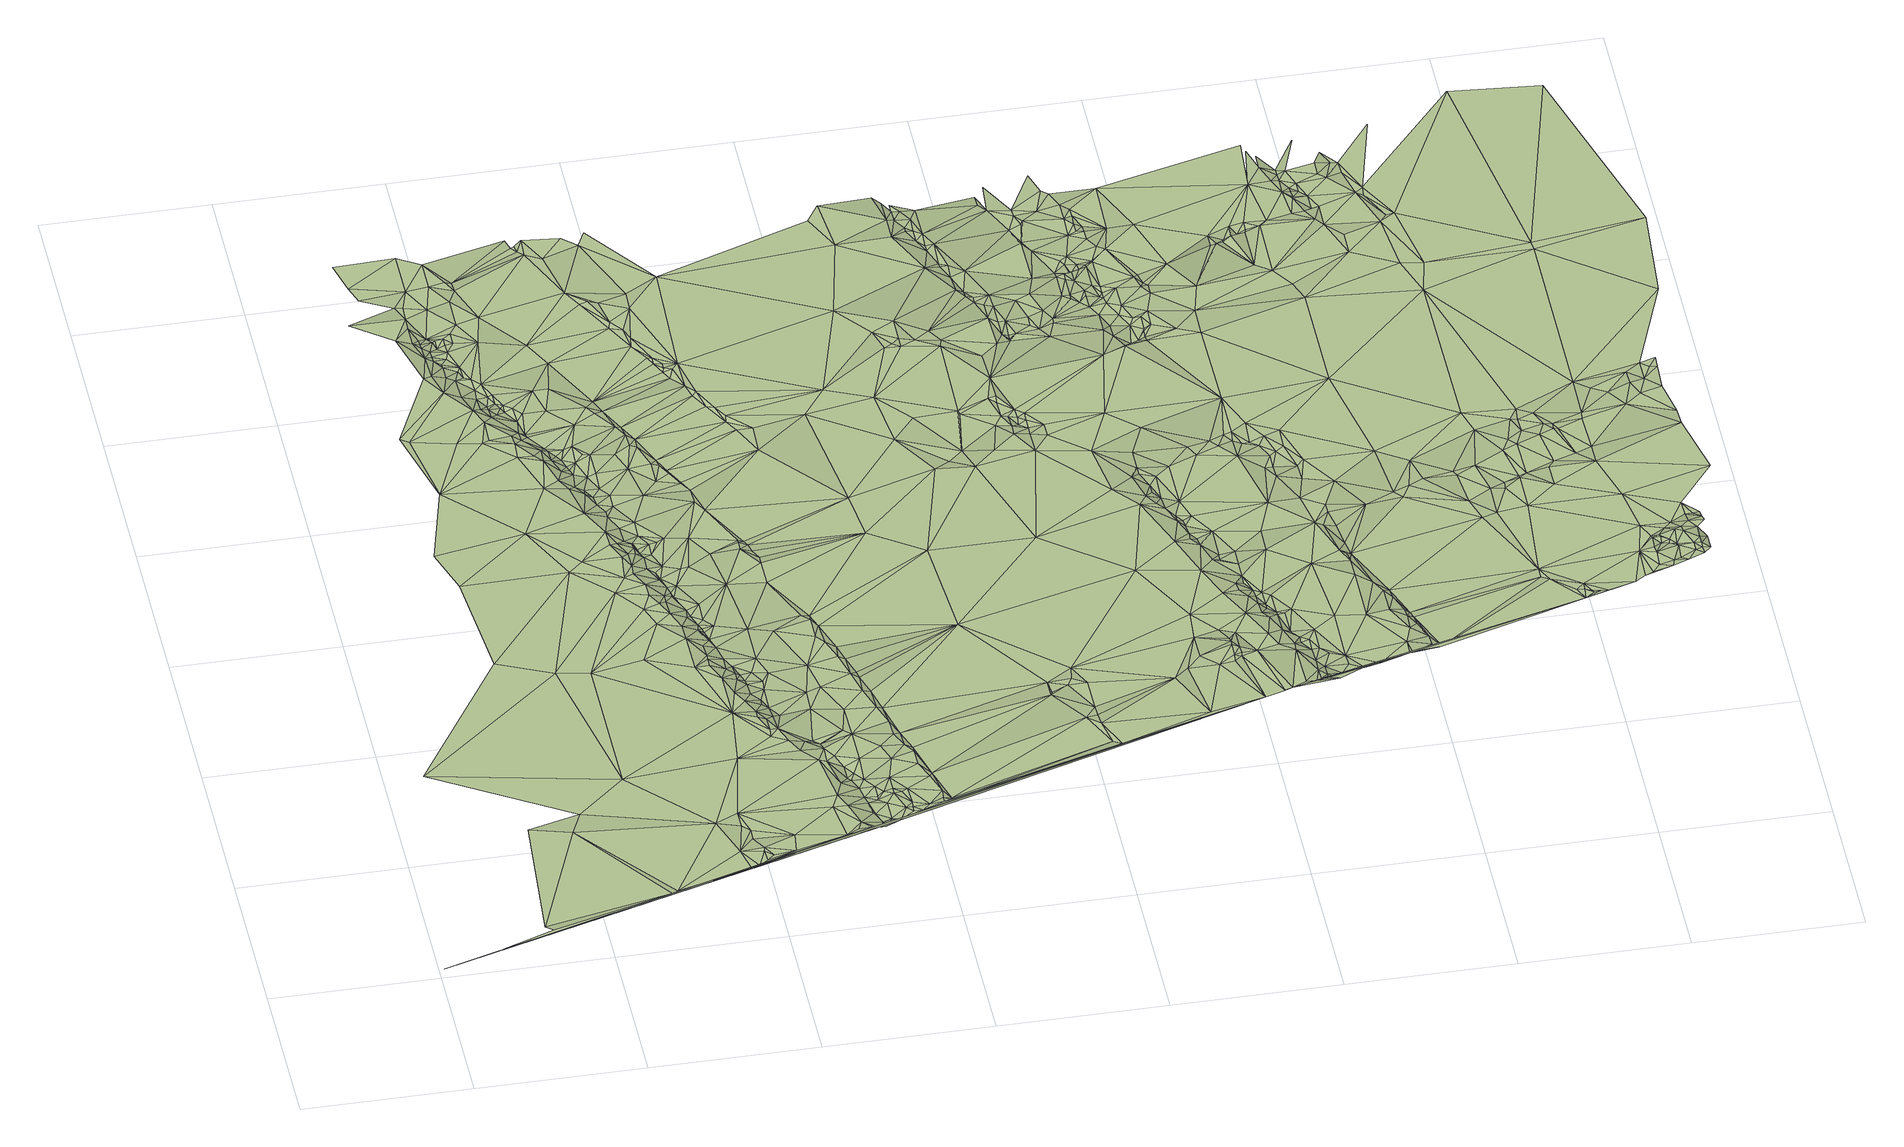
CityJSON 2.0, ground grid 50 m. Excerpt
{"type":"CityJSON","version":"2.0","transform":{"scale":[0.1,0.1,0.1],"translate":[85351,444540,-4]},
"CityObjects":{
"terrain1":{"type":"TINRelief","geometry":[{"type":"CompositeSurface","lod":"1","boundaries":[[[0,1,2]],[[0,2,3]],[[4,5,3]],[[4,3,2]],[[6,5,4]],[[7,6,8]],[[9,10,7]],[[9,7,8]],[[4,2,11]],[[12,13,2]],[[6,4,14]],[[4,11,14]],[[11,2,15]],[[6,14,8]],[[9,8,16]],[[17,10,18]],[[14,11,19]],[[11,15,19]],[[20,21,17]],[[9,18,10]],[[22,21,20]],[[23,24,22]],[[15,25,19]],[[8,14,26]],[[27,15,2]],[[14,19,28]],[[20,17,18]],[[19,25,29]],[[23,22,30]],[[16,8,31]],[[9,16,32]],[[14,28,33]],[[28,19,34]],[[35,19,36]],[[35,34,19]],[[19,29,36]],[[25,37,29]],[[15,38,25]],[[23,39,24]],[[33,28,34]],[[40,29,37]],[[40,36,29]],[[25,38,37]],[[14,33,26]],[[9,32,18]],[[38,40,37]],[[30,22,41]],[[38,36,40]],[[31,8,26]],[[35,36,42]],[[35,42,34]],[[33,34,42]],[[22,20,43]],[[39,44,24]],[[23,30,45]],[[42,36,38]],[[16,46,47]],[[16,31,46]],[[41,22,48]],[[23,45,39]],[[27,38,15]],[[20,18,49]],[[27,2,13]],[[16,50,32]],[[48,22,43]],[[16,47,50]],[[51,52,53]],[[30,41,54]],[[39,55,44]],[[33,42,56]],[[44,57,51]],[[58,53,52]],[[44,55,57]],[[30,54,45]],[[18,59,49]],[[57,60,51]],[[27,42,38]],[[20,49,61]],[[62,55,39]],[[18,32,59]],[[41,63,54]],[[51,60,64]],[[33,65,26]],[[66,67,68]],[[45,69,39]],[[70,57,55]],[[20,71,43]],[[51,64,52]],[[41,72,63]],[[57,73,60]],[[46,31,74]],[[69,75,39]],[[62,76,55]],[[62,39,75]],[[70,55,76]],[[67,77,78]],[[79,60,73]],[[80,64,60]],[[41,48,72]],[[80,60,79]],[[46,81,47]],[[82,57,70]],[[83,73,57]],[[46,74,81]],[[66,68,58]],[[83,57,82]],[[63,84,54]],[[20,61,71]],[[85,45,54]],[[86,69,45]],[[70,76,87]],[[80,88,64]],[[52,64,88]],[[79,73,89]],[[63,72,84]],[[33,56,90]],[[80,79,88]],[[58,52,91]],[[85,92,45]],[[31,26,93]],[[86,45,92]],[[32,50,94]],[[82,70,95]],[[83,89,73]],[[49,59,96]],[[62,97,76]],[[70,87,95]],[[62,75,97]],[[98,75,69]],[[79,89,88]],[[83,82,99]],[[32,100,59]],[[98,69,86]],[[101,49,96]],[[27,56,42]],[[48,43,102]],[[76,103,87]],[[104,92,85]],[[48,105,72]],[[85,54,106]],[[83,107,89]],[[101,61,49]],[[66,58,91]],[[33,90,65]],[[108,86,92]],[[82,95,99]],[[54,84,106]],[[66,77,67]],[[108,92,104]],[[32,94,100]],[[109,50,47]],[[83,99,107]],[[75,110,97]],[[76,97,103]],[[87,103,95]],[[111,91,52]],[[88,89,112]],[[74,31,113]],[[111,52,88]],[[72,114,84]],[[104,85,115]],[[116,110,75]],[[89,107,112]],[[98,116,75]],[[48,102,105]],[[93,26,117]],[[118,94,50]],[[102,43,119]],[[97,110,103]],[[43,71,120]],[[121,88,112]],[[108,122,86]],[[95,103,99]],[[43,120,119]],[[98,86,122]],[[107,99,123]],[[121,112,107]],[[118,50,109]],[[124,47,81]],[[108,104,125]],[[74,113,126]],[[116,103,110]],[[74,126,127]],[[84,114,106]],[[59,100,128]],[[74,129,81]],[[31,130,113]],[[59,128,131]],[[109,47,124]],[[72,105,132]],[[121,107,123]],[[104,115,133]],[[117,26,134]],[[72,132,114]],[[59,131,96]],[[66,91,111]],[[85,135,115]],[[74,127,129]],[[31,136,130]],[[137,116,98]],[[31,93,138]],[[108,125,122]],[[31,138,139]],[[85,106,135]],[[104,133,125]],[[137,98,122]],[[31,139,140]],[[121,141,88]],[[31,140,136]],[[142,123,99]],[[132,105,102]],[[143,106,114]],[[26,65,134]],[[115,144,133]],[[142,121,123]],[[122,125,145]],[[137,122,145]],[[146,101,96]],[[118,147,94]],[[148,61,101]],[[147,100,94]],[[102,119,149]],[[115,135,144]],[[118,109,150]],[[129,151,81]],[[146,96,131]],[[152,106,143]],[[153,125,133]],[[154,119,120]],[[153,145,125]],[[111,88,155]],[[146,148,101]],[[156,126,113]],[[156,127,126]],[[153,133,144]],[[157,132,102]],[[158,143,114]],[[152,135,106]],[[142,141,121]],[[159,120,71]],[[131,128,160]],[[158,114,132]],[[88,141,155]],[[161,99,103]],[[162,113,130]],[[124,81,163]],[[164,128,100]],[[116,161,103]],[[118,150,147]],[[157,102,149]],[[165,71,61]],[[138,166,139]],[[109,124,167]],[[153,144,168]],[[138,93,169]],[[166,140,139]],[[170,130,136]],[[171,61,148]],[[137,161,116]],[[144,135,168]],[[172,129,127]],[[81,151,173]],[[27,174,56]],[[66,111,175]],[[161,142,99]],[[146,131,176]],[[159,154,120]],[[177,119,154]],[[149,119,177]],[[157,178,132]],[[179,159,71]],[[93,117,169]],[[138,169,166]],[[109,180,150]],[[181,136,140]],[[152,182,135]],[[164,160,128]],[[183,156,113]],[[27,184,174]],[[178,158,132]],[[172,127,156]],[[147,185,100]],[[146,186,148]],[[81,173,163]],[[129,187,151]],[[183,113,162]],[[147,150,188]],[[189,179,71]],[[182,168,135]],[[189,71,165]],[[190,162,130]],[[157,149,191]],[[192,140,166]],[[171,193,61]],[[170,190,130]],[[109,167,180]],[[157,194,178]],[[27,195,184]],[[196,131,160]],[[197,171,148]],[[161,141,142]],[[196,176,131]],[[124,198,167]],[[164,100,185]],[[199,154,159]],[[124,163,198]],[[146,176,186]],[[193,165,61]],[[137,145,200]],[[172,187,129]],[[192,166,169]],[[186,197,148]],[[66,201,77]],[[202,170,136]],[[56,203,90]],[[157,204,194]],[[150,180,188]],[[174,203,56]],[[202,136,181]],[[157,191,204]],[[12,205,13]],[[153,200,145]],[[191,149,206]],[[149,177,206]],[[151,187,173]],[[147,188,207]],[[208,181,140]],[[208,140,192]],[[209,199,159]],[[147,207,185]],[[209,159,179]],[[210,172,156]],[[183,210,156]],[[66,175,201]],[[211,111,155]],[[161,155,141]],[[212,158,178]],[[213,160,164]],[[214,186,176]],[[215,183,162]],[[153,168,200]],[[216,154,199]],[[217,171,197]],[[211,175,111]],[[163,173,218]],[[117,219,169]],[[207,188,220]],[[167,198,221]],[[212,178,194]],[[167,221,180]],[[190,222,162]],[[214,176,196]],[[177,154,216]],[[188,180,220]],[[152,223,182]],[[163,218,224]],[[27,13,195]],[[222,215,162]],[[163,224,225]],[[163,225,198]],[[226,197,186]],[[184,195,174]],[[117,134,219]],[[164,185,227]],[[187,218,173]],[[213,164,227]],[[228,192,169]],[[152,143,229]],[[214,226,186]],[[215,210,183]],[[226,217,197]],[[212,194,204]],[[208,202,181]],[[200,168,182]],[[230,193,171]],[[231,191,206]],[[231,206,177]],[[213,232,160]],[[209,233,199]],[[231,204,191]],[[196,160,232]],[[230,171,217]],[[229,143,158]],[[207,220,234]],[[189,235,179]],[[236,190,170]],[[189,165,235]],[[185,207,234]],[[221,198,237]],[[236,170,202]],[[228,208,192]],[[227,185,234]],[[209,179,238]],[[214,196,239]],[[213,227,232]],[[224,218,240]],[[241,165,193]],[[242,65,90]],[[225,224,240]],[[198,225,240]],[[220,180,243]],[[233,216,199]],[[244,210,215]],[[214,245,226]],[[180,221,243]],[[231,177,216]],[[244,215,222]],[[245,217,226]],[[236,202,208]],[[246,222,190]],[[174,247,203]],[[169,219,248]],[[174,195,13]],[[90,203,249]],[[250,212,204]],[[134,65,251]],[[235,238,179]],[[198,240,237]],[[196,232,239]],[[231,250,204]],[[252,187,172]],[[234,220,243]],[[252,172,210]],[[241,235,165]],[[219,134,251]],[[221,237,243]],[[214,239,245]],[[209,238,233]],[[253,155,161]],[[230,217,245]],[[236,246,190]],[[241,193,230]],[[254,65,242]],[[200,182,223]],[[229,158,212]],[[253,211,155]],[[246,244,222]],[[175,255,201]],[[211,256,175]],[[137,257,161]],[[152,229,223]],[[227,234,258]],[[242,90,259]],[[174,13,260]],[[227,258,232]],[[261,216,233]],[[254,251,65]],[[228,169,262]],[[252,210,244]],[[187,263,218]],[[175,256,255]],[[174,260,247]],[[203,247,264]],[[265,231,216]],[[266,250,231]],[[254,242,267]],[[245,239,268]],[[203,264,249]],[[90,249,259]],[[169,248,262]],[[230,245,268]],[[248,219,269]],[[219,251,269]],[[265,216,261]],[[137,200,270]],[[239,232,271]],[[218,263,240]],[[265,266,231]],[[229,212,250]],[[253,256,211]],[[254,272,251]],[[236,273,246]],[[273,244,246]],[[274,201,255]],[[228,275,208]],[[276,260,13]],[[242,277,267]],[[241,230,271]],[[265,250,266]],[[236,208,275]],[[242,259,277]],[[254,267,278]],[[254,278,272]],[[248,269,279]],[[239,271,268]],[[260,280,247]],[[230,268,271]],[[234,281,258]],[[280,264,247]],[[252,244,273]],[[252,263,187]],[[274,255,256]],[[282,238,235]],[[283,200,223]],[[241,282,235]],[[284,233,238]],[[237,240,285]],[[284,261,233]],[[253,161,257]],[[243,237,285]],[[286,280,260]],[[234,243,285]],[[287,260,276]],[[267,277,288]],[[137,270,257]],[[289,249,264]],[[278,267,288]],[[290,264,280]],[[236,275,273]],[[277,259,291]],[[292,232,258]],[[286,260,287]],[[293,265,261]],[[294,259,249]],[[248,279,295]],[[228,262,275]],[[277,291,288]],[[286,290,280]],[[271,232,292]],[[289,296,249]],[[297,287,276]],[[234,285,281]],[[272,278,298]],[[295,279,269]],[[289,264,290]],[[269,251,299]],[[272,299,251]],[[296,294,249]],[[300,276,13]],[[294,291,259]],[[229,301,223]],[[278,288,298]],[[284,238,282]],[[286,287,297]],[[240,263,285]],[[301,283,223]],[[262,248,295]],[[283,270,200]],[[292,258,281]],[[302,250,265]],[[293,261,284]],[[288,291,298]],[[289,303,296]],[[229,250,302]],[[252,273,304]],[[303,294,296]],[[286,297,305]],[[286,305,290]],[[289,290,306]],[[272,298,299]],[[300,297,276]],[[252,307,263]],[[289,306,303]],[[295,269,299]],[[241,271,308]],[[309,291,294]],[[273,275,304]],[[305,306,290]],[[309,294,303]],[[274,310,201]],[[293,311,265]],[[241,308,282]],[[292,281,312]],[[313,305,297]],[[281,285,312]],[[229,314,301]],[[275,262,315]],[[316,303,306]],[[252,304,307]],[[317,298,291]],[[284,282,318]],[[316,309,303]],[[262,295,319]],[[320,270,283]],[[320,283,301]],[[229,302,314]],[[253,321,256]],[[300,313,297]],[[274,256,321]],[[293,284,322]],[[323,316,306]],[[324,306,305]],[[325,305,313]],[[302,265,311]],[[262,319,315]],[[317,291,309]],[[271,292,308]],[[324,305,325]],[[324,323,306]],[[295,299,319]],[[299,298,326]],[[275,315,304]],[[327,309,316]],[[327,316,323]],[[300,325,313]],[[328,301,314]],[[285,263,329]],[[284,318,330]],[[293,322,311]],[[327,323,324]],[[322,284,331]],[[320,301,328]],[[326,298,317]],[[282,332,318]],[[333,324,325]],[[331,284,330]],[[253,257,334]],[[328,314,302]],[[333,325,300]],[[263,307,335]],[[327,324,333]],[[312,285,336]],[[292,312,337]],[[328,302,338]],[[302,311,338]],[[311,322,339]],[[318,340,330]],[[339,322,331]],[[282,308,341]],[[282,341,332]],[[327,342,309]],[[319,299,343]],[[299,326,344]],[[304,345,307]],[[338,311,339]],[[308,292,346]],[[318,347,340]],[[317,309,348]],[[331,330,349]],[[315,319,350]],[[304,315,351]],[[263,335,329]],[[333,300,352]],[[339,331,349]],[[318,332,347]],[[340,349,330]],[[292,337,346]],[[327,333,353]],[[274,354,310]],[[270,355,257]],[[274,356,354]],[[326,317,357]],[[285,329,358]],[[285,358,336]],[[359,349,340]],[[347,359,340]],[[312,336,360]],[[348,309,342]],[[299,344,361]],[[274,321,356]],[[337,312,360]],[[299,361,343]],[[362,359,347]],[[362,347,332]],[[333,352,363]],[[327,353,342]],[[345,364,307]],[[253,334,321]],[[315,350,351]],[[304,365,345]],[[326,357,344]],[[307,364,335]],[[319,343,350]],[[308,346,341]],[[333,363,353]],[[362,332,341]],[[320,366,270]],[[304,351,367]],[[304,367,365]],[[317,348,368]],[[317,368,357]],[[363,352,369]],[[346,337,370]],[[360,336,371]],[[372,353,363]],[[373,344,357]],[[348,342,374]],[[337,360,370]],[[320,328,375]],[[353,374,342]],[[372,363,369]],[[361,344,373]],[[329,335,376]],[[336,358,377]],[[336,378,371]],[[348,374,368]],[[336,377,378]],[[372,374,353]],[[379,357,368]],[[370,360,371]],[[334,257,380]],[[379,373,357]],[[343,361,381]],[[345,365,382]],[[350,343,383]],[[351,350,384]],[[379,368,374]],[[381,361,373]],[[328,338,385]],[[345,382,364]],[[351,386,367]],[[335,364,376]],[[365,367,387]],[[383,343,381]],[[350,383,384]],[[351,384,388]],[[380,257,355]],[[351,388,386]],[[365,387,382]],[[338,339,389]],[[387,367,386]],[[376,364,382]],[[356,390,354]],[[339,349,391]],[[270,366,355]],[[392,390,356]],[[392,356,321]],[[393,349,359]],[[362,394,359]],[[392,321,395]],[[320,396,366]],[[346,394,341]],[[362,341,394]],[[334,395,321]],[[320,397,396]],[[320,398,397]],[[320,375,398]],[[334,380,399]],[[328,385,375]],[[338,389,385]],[[400,334,399]],[[399,380,401]],[[392,395,402]],[[380,355,401]],[[339,403,389]],[[358,329,404]],[[329,376,404]],[[334,405,395]],[[346,370,406]],[[339,391,403]],[[400,399,401]],[[358,404,377]],[[378,404,371]],[[378,377,404]],[[407,401,355]],[[366,407,355]],[[370,371,406]],[[393,391,349]],[[408,407,366]],[[400,409,334]],[[410,408,366]],[[393,359,394]],[[411,383,381]],[[410,366,396]],[[411,384,383]],[[411,388,384]],[[411,386,388]],[[411,387,386]],[[411,382,387]],[[412,352,300]],[[410,396,397]],[[395,405,402]],[[400,401,413]],[[413,401,407]],[[397,398,414]],[[410,397,415]],[[397,414,415]],[[413,407,408]],[[334,409,405]],[[416,379,374]],[[416,373,379]],[[398,375,417]],[[398,417,414]],[[418,408,410]],[[376,382,419]],[[420,381,373]],[[375,385,417]],[[418,410,415]],[[418,415,414]],[[421,374,372]],[[412,369,352]],[[418,413,408]],[[400,413,409]],[[418,414,417]],[[422,372,369]],[[385,389,423]],[[418,417,385]],[[389,403,423]],[[346,406,394]],[[418,385,423]],[[423,403,424]],[[391,424,403]],[[425,424,391]],[[205,300,13]],[[426,425,391]],[[426,391,393]],[[371,404,406]],[[426,393,394]],[[418,427,413]],[[427,409,413]],[[427,405,409]],[[427,428,405]],[[376,419,404]],[[411,419,382]],[[411,381,420]],[[426,429,425]],[[418,423,430]],[[426,394,429]],[[423,424,430]],[[425,430,424]],[[420,373,416]],[[416,374,421]],[[394,406,429]],[[422,421,372]],[[422,369,412]],[[425,429,430]],[[418,431,427]],[[432,406,404]],[[429,406,433]],[[432,404,419]],[[418,430,431]],[[420,416,434]],[[435,411,420]],[[412,300,205]],[[436,434,416]],[[436,420,434]],[[416,421,437]],[[436,416,437]],[[438,420,436]],[[439,430,429]],[[422,440,421]],[[441,419,411]],[[442,421,440]],[[433,406,432]],[[435,420,438]],[[422,412,440]],[[437,421,442]],[[439,429,433]],[[438,436,443]],[[436,437,443]],[[435,438,443]],[[432,419,444]],[[427,431,445]],[[435,446,411]],[[447,442,440]],[[439,448,430]],[[439,433,449]],[[412,450,440]],[[447,437,442]],[[433,432,451]],[[444,419,441]],[[443,437,447]],[[435,443,447]],[[452,431,430]],[[427,445,453]],[[449,433,454]],[[452,430,448]],[[433,451,454]],[[441,411,446]],[[432,444,451]],[[439,449,455]],[[447,440,450]],[[451,444,454]],[[439,456,448]],[[449,454,455]],[[452,448,457]],[[458,431,452]],[[454,444,459]],[[435,447,460]],[[439,461,456]],[[456,457,448]],[[452,457,462]],[[439,455,461]],[[455,454,463]],[[412,205,450]],[[462,457,456]],[[458,452,462]],[[464,444,441]],[[465,463,454]],[[465,454,459]],[[466,462,456]],[[435,467,446]],[[466,458,462]],[[435,460,467]],[[464,459,444]],[[447,450,468]],[[469,455,463]],[[445,470,453]],[[461,466,456]],[[458,471,431]],[[445,431,471]],[[472,458,466]],[[465,473,463]],[[465,459,474]],[[447,468,460]],[[469,463,473]],[[468,450,475]],[[464,474,459]],[[476,472,466]],[[476,466,461]],[[477,461,455]],[[477,455,469]],[[465,474,478]],[[465,478,473]],[[464,441,479]],[[468,480,460]],[[468,475,480]],[[445,481,470]],[[482,469,473]],[[473,478,483]],[[441,446,484]],[[485,469,482]],[[486,474,464]],[[474,487,478]],[[475,450,205]],[[472,488,458]],[[483,478,489]],[[482,473,490]],[[473,483,490]],[[491,476,461]],[[485,477,469]],[[486,487,474]],[[478,487,489]],[[485,482,490]],[[483,489,492]],[[483,492,490]],[[491,461,477]],[[485,490,477]],[[489,493,492]],[[486,464,494]],[[489,487,493]],[[479,441,484]],[[445,471,495]],[[445,495,481]],[[496,460,480]],[[497,480,475]],[[490,492,498]],[[492,493,498]],[[499,472,476]],[[486,500,487]],[[458,488,471]],[[493,487,500]],[[467,460,501]],[[486,494,500]],[[481,502,470]],[[493,500,498]],[[503,475,205]],[[504,475,503]],[[496,480,497]],[[491,505,476]],[[504,497,475]],[[464,506,494]],[[507,501,460]],[[507,460,496]],[[491,477,505]],[[467,508,446]],[[509,503,205]],[[509,504,503]],[[472,510,488]],[[464,479,506]],[[511,497,504]],[[505,499,476]],[[512,504,509]],[[472,513,510]],[[512,511,504]],[[511,496,497]],[[499,513,472]],[[495,514,481]],[[509,205,515]],[[446,516,484]],[[471,517,495]],[[518,501,507]],[[518,507,496]],[[505,477,519]],[[518,496,511]],[[495,520,514]],[[481,521,502]],[[467,501,522]],[[446,508,516]],[[495,523,520]],[[495,524,523]],[[525,512,509]],[[525,511,512]],[[514,526,481]],[[495,517,524]],[[481,526,521]],[[515,205,527]],[[498,500,528]],[[525,509,515]],[[525,518,511]],[[488,529,471]],[[500,494,528]],[[471,530,531]],[[529,530,471]],[[471,531,517]],[[467,532,508]],[[514,533,526]],[[534,520,523]],[[534,523,524]],[[522,501,518]],[[520,535,514]],[[467,522,532]],[[536,488,510]],[[526,533,537]],[[477,490,538]],[[539,524,517]],[[536,529,488]],[[505,540,499]],[[514,535,533]],[[506,479,541]],[[525,515,527]],[[534,535,520]],[[479,484,542]],[[538,490,498]],[[494,506,528]],[[505,519,540]],[[543,534,524]],[[543,524,539]],[[544,531,530]],[[544,530,529]],[[545,536,510]],[[545,510,513]],[[546,517,531]],[[546,539,517]],[[543,535,534]],[[547,519,477]],[[548,499,540]],[[549,518,525]],[[479,542,541]],[[544,546,531]],[[546,543,539]],[[499,550,513]],[[551,537,533]],[[536,552,529]],[[553,540,519]],[[554,540,553]],[[552,544,529]],[[551,533,535]],[[548,555,499]],[[556,548,540]],[[499,555,550]],[[545,557,536]],[[543,551,535]],[[556,540,554]],[[484,516,558]],[[545,513,557]],[[549,522,518]],[[542,484,559]],[[552,546,544]],[[560,553,519]],[[550,557,513]],[[554,553,560]],[[506,541,561]],[[562,525,527]],[[516,508,563]],[[556,555,548]],[[557,552,536]],[[484,564,559]],[[556,554,560]],[[549,525,565]],[[555,557,550]],[[484,558,564]],[[532,566,508]],[[516,567,568]],[[516,563,567]],[[516,568,558]],[[541,542,569]],[[570,527,571]],[[506,561,572]],[[573,542,559]],[[562,565,525]],[[532,522,574]],[[562,527,570]],[[575,563,508]],[[542,576,569]],[[573,576,542]],[[541,577,561]],[[541,569,577]],[[573,559,564]],[[532,578,566]],[[579,556,560]],[[532,574,578]],[[547,560,519]],[[556,580,555]],[[564,558,581]],[[549,582,522]],[[575,508,583]],[[580,557,555]],[[567,584,568]],[[573,569,576]],[[558,568,585]],[[538,498,528]],[[567,563,584]],[[508,566,583]],[[581,558,586]],[[547,477,538]],[[549,565,587]],[[558,585,586]],[[588,522,582]],[[589,522,588]],[[589,574,522]],[[506,572,590]],[[591,561,577]],[[591,577,569]],[[564,581,592]],[[593,556,579]],[[506,590,528]],[[573,564,592]],[[575,594,563]],[[595,570,571]],[[596,571,527]],[[591,569,573]],[[593,580,556]],[[579,560,597]],[[549,587,582]],[[562,570,595]],[[598,543,546]],[[562,599,565]],[[581,586,600]],[[575,601,594]],[[602,566,578]],[[603,551,543]],[[586,585,600]],[[599,587,565]],[[585,568,604]],[[602,578,574]],[[584,604,568]],[[584,563,604]],[[547,597,560]],[[591,573,592]],[[595,571,605]],[[581,600,592]],[[589,606,574]],[[575,607,601]],[[589,588,608]],[[609,552,557]],[[566,610,583]],[[594,604,563]],[[602,610,566]],[[588,582,611]],[[612,546,552]],[[602,574,606]],[[572,561,613]],[[575,583,607]],[[593,579,597]],[[585,604,600]],[[580,614,557]],[[591,613,561]],[[588,615,608]],[[589,616,606]],[[582,587,611]],[[562,595,617]],[[589,608,616]],[[595,605,618]],[[605,571,596]],[[602,583,610]],[[588,611,615]],[[594,601,619]],[[562,620,599]],[[605,621,618]],[[622,587,599]],[[623,611,587]],[[602,606,624]],[[616,608,615]],[[606,616,624]],[[602,624,583]],[[562,617,620]],[[622,623,587]],[[601,607,619]],[[591,592,613]],[[625,580,593]],[[625,593,597]],[[622,599,626]],[[595,618,627]],[[595,627,617]],[[605,596,621]],[[594,619,604]],[[620,626,599]],[[616,615,628]],[[596,527,629]],[[630,597,547]],[[624,616,628]],[[623,631,611]],[[621,596,618]],[[631,615,611]],[[609,557,614]],[[625,614,580]],[[622,626,632]],[[632,626,620]],[[620,617,633]],[[627,618,634]],[[635,625,597]],[[627,636,617]],[[635,597,630]],[[637,631,623]],[[637,628,615]],[[637,615,631]],[[622,638,623]],[[618,596,634]],[[603,543,598]],[[632,620,633]],[[617,636,633]],[[639,607,583]],[[639,583,624]],[[622,632,638]],[[640,551,603]],[[572,613,641]],[[637,623,638]],[[572,641,590]],[[609,642,552]],[[612,598,546]],[[639,619,607]],[[632,633,638]],[[627,634,643]],[[613,592,644]],[[627,645,636]],[[646,604,619]],[[642,612,552]],[[625,647,614]],[[648,592,600]],[[645,633,636]],[[630,547,649]],[[627,643,645]],[[596,629,634]],[[635,647,625]],[[638,633,645]],[[648,600,604]],[[650,624,628]],[[538,528,651]],[[634,629,643]],[[547,538,649]],[[652,609,614]],[[653,629,527]],[[637,638,654]],[[635,630,655]],[[646,619,639]],[[637,650,628]],[[613,644,641]],[[645,643,656]],[[652,614,647]],[[635,657,647]],[[638,645,654]],[[640,603,598]],[[643,629,656]],[[639,624,650]],[[658,528,590]],[[635,659,657]],[[609,660,642]],[[590,641,661]],[[662,644,592]],[[646,648,604]],[[630,649,655]],[[635,663,659]],[[609,664,660]],[[652,664,609]],[[645,656,665]],[[666,612,642]],[[647,657,667]],[[637,654,650]],[[635,655,663]],[[660,666,642]],[[629,665,656]],[[668,598,612]],[[538,669,649]],[[647,667,670]],[[652,647,670]],[[659,667,657]],[[671,612,666]],[[598,672,673]],[[538,674,669]],[[662,592,648]],[[538,651,674]],[[641,644,661]],[[668,672,598]],[[658,651,528]],[[671,668,612]],[[652,675,664]],[[652,670,675]],[[654,645,676]],[[659,677,667]],[[678,671,666]],[[679,670,667]],[[664,680,660]],[[649,669,681]],[[663,682,659]],[[679,667,677]],[[679,675,670]],[[664,675,683]],[[678,668,671]],[[649,681,655]],[[682,677,659]],[[644,684,661]],[[660,685,666]],[[646,639,686]],[[687,675,679]],[[688,645,665]],[[664,683,689]],[[669,674,690]],[[664,689,680]],[[658,590,661]],[[653,665,629]],[[651,690,674]],[[687,683,675]],[[660,680,691]],[[692,672,668]],[[663,693,682]],[[694,663,655]],[[678,666,685]],[[678,692,668]],[[695,683,687]],[[662,684,644]],[[679,677,696]],[[695,689,683]],[[682,693,677]],[[669,697,681]],[[687,679,698]],[[699,655,681]],[[639,650,686]],[[688,676,645]],[[669,690,697]],[[695,687,698]],[[691,680,689]],[[651,700,690]],[[663,701,693]],[[695,702,689]],[[694,701,663]],[[677,693,696]],[[660,691,685]],[[654,703,650]],[[699,694,655]],[[679,696,704]],[[679,704,698]],[[695,698,702]],[[691,689,702]],[[661,684,705]],[[646,686,648]],[[697,699,681]],[[690,706,697]],[[696,693,707]],[[654,676,703]],[[690,700,706]],[[701,707,693]],[[696,707,708]],[[692,709,672]],[[696,708,704]],[[698,710,702]],[[678,711,692]],[[698,704,710]],[[712,694,699]],[[662,713,684]],[[713,705,684]],[[691,702,714]],[[688,665,653]],[[706,700,715]],[[697,716,699]],[[694,717,701]],[[672,709,718]],[[678,685,711]],[[658,700,651]],[[706,719,697]],[[701,717,707]],[[712,699,716]],[[706,715,720]],[[707,717,708]],[[704,708,721]],[[702,710,714]],[[662,648,722]],[[658,661,705]],[[706,720,719]],[[704,721,710]],[[712,717,694]],[[723,705,713]],[[724,716,697]],[[662,725,713]],[[719,724,697]],[[691,726,685]],[[710,721,714]],[[650,703,727]],[[691,714,728]],[[686,650,729]],[[715,730,720]],[[731,722,648]],[[692,732,709]],[[650,727,729]],[[725,723,713]],[[720,730,719]],[[692,711,733]],[[712,716,734]],[[648,686,735]],[[731,648,735]],[[691,728,726]],[[688,653,736]],[[658,705,723]],[[692,733,732]],[[719,730,724]],[[688,737,676]],[[662,738,725]],[[700,739,715]],[[676,740,703]],[[724,734,716]],[[685,741,711]],[[708,742,721]],[[685,743,741]],[[708,717,742]],[[744,723,725]],[[662,722,745]],[[737,746,676]],[[685,747,743]],[[721,748,714]],[[712,749,717]],[[685,726,747]],[[676,746,750]],[[730,734,724]],[[676,750,740]],[[662,745,738]],[[715,739,730]],[[711,741,751]],[[743,752,741]],[[753,722,731]],[[754,723,744]],[[688,736,755]],[[711,756,733]],[[736,653,757]],[[744,725,738]],[[714,748,728]],[[743,747,752]],[[658,723,754]],[[758,712,734]],[[711,751,756]],[[686,729,759]],[[740,727,703]],[[741,752,751]],[[729,727,760]],[[753,745,722]],[[721,742,748]],[[758,749,712]],[[730,739,734]],[[729,760,761]],[[759,729,762]],[[717,749,742]],[[688,763,737]],[[760,727,761]],[[731,735,764]],[[765,700,658]],[[740,761,727]],[[686,766,735]],[[686,759,767]],[[768,746,737]],[[729,761,762]],[[744,738,769]],[[754,744,769]],[[688,755,763]],[[770,750,746]],[[771,747,726]],[[771,726,728]],[[736,757,755]],[[753,731,772]],[[753,773,745]],[[765,739,700]],[[653,527,774]],[[768,775,746]],[[775,770,746]],[[771,752,747]],[[738,745,773]],[[771,751,752]],[[771,756,751]],[[740,776,761]],[[759,762,777]],[[740,750,776]],[[686,767,766]],[[778,768,737]],[[771,728,748]],[[738,773,769]],[[759,777,767]],[[763,778,737]],[[731,764,772]],[[748,742,779]],[[770,776,750]],[[733,780,732]],[[742,749,781]],[[753,772,773]],[[782,775,768]],[[782,770,775]],[[758,783,749]],[[733,756,780]],[[778,784,768]],[[749,783,781]],[[742,781,779]],[[782,776,770]],[[782,768,784]],[[763,784,778]],[[785,763,755]],[[754,769,786]],[[773,787,769]],[[785,755,757]],[[788,734,739]],[[788,758,734]],[[785,784,763]],[[764,735,789]],[[773,772,787]],[[735,766,789]],[[786,769,787]],[[771,780,756]],[[764,790,772]],[[791,762,761]],[[792,748,779]],[[790,787,772]],[[771,748,793]],[[791,777,762]],[[792,779,781]],[[792,781,783]],[[786,787,790]],[[791,767,777]],[[765,788,739]],[[791,766,767]],[[764,789,790]],[[794,783,758]],[[792,793,748]],[[771,793,780]],[[791,789,766]],[[788,794,758]],[[795,658,754]],[[794,792,783]],[[765,658,795]],[[795,754,786]],[[791,761,796]],[[797,786,790]],[[776,798,761]],[[797,790,789]],[[791,799,789]],[[757,653,774]],[[782,784,800]],[[782,801,776]],[[785,800,784]],[[802,793,792]],[[794,803,792]],[[804,788,765]],[[785,757,774]],[[797,789,799]],[[791,796,799]],[[788,805,794]],[[795,786,797]],[[796,761,798]],[[803,802,792]],[[806,780,793]],[[794,807,803]],[[796,808,799]],[[804,765,795]],[[794,809,807]],[[797,799,810]],[[810,799,808]],[[807,802,803]],[[794,805,809]],[[776,801,798]],[[788,811,805]],[[806,793,802]],[[804,811,788]],[[782,800,801]],[[812,802,807]],[[785,813,800]],[[796,814,808]],[[812,807,815]],[[810,808,816]],[[807,809,815]],[[817,802,812]],[[818,812,815]],[[785,774,813]],[[818,815,809]],[[817,812,818]],[[814,816,808]],[[819,817,818]],[[796,798,814]],[[820,818,809]],[[810,816,821]],[[820,819,818]],[[795,797,822]],[[823,817,819]],[[806,802,817]],[[806,824,780]],[[825,819,820]],[[826,809,805]],[[797,810,822]],[[823,819,825]],[[826,820,809]],[[827,816,814]],[[827,821,816]],[[826,825,820]],[[823,825,828]],[[806,817,823]],[[814,798,829]],[[826,828,825]],[[798,801,829]],[[830,823,828]],[[810,821,831]],[[813,801,800]],[[827,814,832]],[[830,828,826]],[[814,829,832]],[[827,833,821]],[[830,806,823]],[[811,834,805]],[[835,826,805]],[[813,836,801]],[[804,834,811]],[[827,832,833]],[[804,795,837]],[[801,838,829]],[[813,774,839]],[[810,831,822]],[[829,840,832]],[[813,839,836]],[[831,821,833]],[[835,830,826]],[[774,841,839]],[[833,832,842]],[[829,838,840]],[[843,806,830]],[[839,841,836]],[[832,840,842]],[[774,844,841]],[[845,835,805]],[[846,843,830]],[[841,847,836]],[[795,822,837]],[[841,844,847]],[[845,805,834]],[[774,848,844]],[[835,846,830]],[[806,849,850]],[[851,849,806]],[[843,851,806]],[[833,842,852]],[[847,844,848]],[[774,853,848]],[[836,847,853]],[[840,854,842]],[[838,854,840]],[[831,833,855]],[[847,848,853]],[[855,833,852]],[[856,843,846]],[[836,857,801]],[[858,856,846]],[[851,859,849]],[[843,860,851]],[[842,854,852]],[[858,846,835]],[[861,862,849]],[[863,843,856]],[[860,859,851]],[[804,864,834]],[[865,843,863]],[[861,849,859]],[[866,860,843]],[[774,867,853]],[[866,843,865]],[[836,853,867]],[[858,868,856]],[[801,869,838]],[[870,863,856]],[[852,854,871]],[[872,865,863]],[[838,873,854]],[[860,874,859]],[[831,855,875]],[[876,860,866]],[[872,866,865]],[[855,852,871]],[[822,831,877]],[[874,861,859]],[[878,858,835]],[[870,856,868]],[[870,872,863]],[[876,874,860]],[[878,868,858]],[[876,866,872]],[[878,835,845]],[[804,837,864]],[[879,845,834]],[[854,873,871]],[[870,876,872]],[[855,871,880]],[[878,870,868]],[[831,875,877]],[[855,880,875]],[[881,861,874]],[[836,867,857]],[[882,874,876]],[[822,877,883]],[[871,873,884]],[[885,876,870]],[[801,857,869]],[[875,880,886]],[[880,871,887]],[[888,878,845]],[[875,886,877]],[[879,889,845]],[[837,822,883]],[[879,834,889]],[[871,884,887]],[[888,870,878]],[[838,890,873]],[[882,891,874]],[[885,882,876]],[[880,892,886]],[[877,886,893]],[[880,887,892]],[[877,893,883]],[[888,885,870]],[[864,889,834]],[[857,867,894]],[[888,845,889]],[[893,886,895]],[[838,869,890]],[[884,873,896]],[[882,897,891]],[[885,897,882]],[[857,894,898]],[[893,899,883]],[[886,892,895]],[[884,896,887]],[[893,895,899]],[[900,891,897]],[[892,887,901]],[[902,898,894]],[[857,898,903]],[[888,904,885]],[[837,905,864]],[[885,906,897]],[[904,906,885]],[[892,907,895]],[[857,903,908]],[[864,905,889]],[[906,900,897]],[[902,903,898]],[[857,908,909]],[[892,901,907]],[[873,890,896]],[[899,895,910]],[[857,909,911]],[[888,889,912]],[[888,913,904]],[[887,896,901]],[[914,913,888]],[[914,888,912]],[[895,907,910]],[[904,913,906]],[[857,915,869]],[[857,911,915]],[[908,903,916]],[[907,901,917]],[[910,907,917]],[[908,918,909]],[[889,905,919]],[[889,919,912]],[[837,883,920]],[[916,903,902]],[[918,911,909]],[[914,919,913]],[[914,912,919]],[[883,899,920]],[[911,921,915]],[[908,922,918]],[[923,911,918]],[[917,901,924]],[[923,921,911]],[[899,910,925]],[[908,916,926]],[[924,901,896]],[[869,915,927]],[[908,926,922]],[[910,917,928]],[[929,923,918]],[[930,916,902]],[[929,921,923]],[[915,921,927]],[[929,918,922]],[[926,916,931]],[[890,869,932]],[[930,931,916]],[[913,933,906]],[[917,924,928]],[[929,922,934]],[[929,935,921]],[[926,934,922]],[[869,927,932]],[[921,935,927]],[[929,934,935]],[[910,928,925]],[[899,925,920]],[[936,926,931]],[[936,931,930]],[[937,934,926]],[[934,938,935]],[[927,935,939]],[[937,938,934]],[[837,940,905]],[[936,937,926]],[[927,939,932]],[[935,938,939]],[[941,936,930]],[[890,932,942]],[[943,937,936]],[[932,939,944]],[[945,938,937]],[[943,936,941]],[[939,938,946]],[[943,947,937]],[[919,905,948]],[[947,945,937]],[[932,944,949]],[[945,946,938]],[[924,950,928]],[[939,946,944]],[[951,896,890]],[[943,941,952]],[[837,920,940]],[[943,952,947]],[[920,925,953]],[[932,949,942]],[[954,945,947]],[[924,896,955]],[[925,928,950]],[[952,954,947]],[[954,946,945]],[[913,919,956]],[[944,946,957]],[[949,944,958]],[[925,959,953]],[[949,960,942]],[[958,944,957]],[[949,958,960]],[[951,890,942]],[[960,961,942]],[[925,950,959]],[[960,958,961]],[[920,953,962]],[[924,955,950]],[[940,948,905]],[[962,953,959]],[[951,955,896]],[[963,959,950]],[[919,948,956]],[[920,962,964]],[[963,962,959]],[[965,963,950]],[[965,950,966]],[[967,963,965]],[[967,962,963]],[[966,950,955]],[[964,962,967]],[[967,965,968]],[[969,940,920]],[[968,965,966]],[[969,920,964]],[[964,967,970]],[[967,968,971]],[[967,971,970]],[[964,970,972]],[[970,971,972]],[[973,948,940]],[[948,974,956]],[[969,973,940]],[[973,974,948]]]}]}
},
"vertices":[
[344,110,37],[191,60,32],[702,210,36],[323,130,35],[477,530,35],[355,560,39],[510,600,39],[109,850,37],[657,730,40],[558,1230,38],[396,1300,40],[720,220,35],[9,0,36],[1332,400,27],[880,490,38],[944,280,34],[657,1210,39],[365,1660,38],[680,1660,41],[926,360,34],[589,1850,43],[319,1800,41],[385,2070,41],[342,2310,43],[319,2330,42],[969,290,33],[993,760,41],[1236,370,40],[950,470,34],[994,350,33],[474,2280,42],[1017,960,41],[791,1550,39],[948,520,40],[972,440,40],[972,410,33],[995,360,39],[996,310,33],[1082,330,39],[479,2510,42],[1017,320,40],[545,2270,40],[1090,400,38],[679,2040,41],[435,2580,42],[546,2420,39],[815,1240,40],[881,1390,40],[631,2190,41],[724,1700,41],[857,1460,40],[389,2760,44],[433,2850,43],[271,2850,44],[568,2360,41],[458,2590,40],[1219,500,39],[457,2680,33],[413,2910,37],[828,1610,39],[434,2750,33],[814,1820,39],[501,2590,29],[565,2280,41],[433,2810,40],[1218,710,41],[456,2970,42],[301,3020,37],[320,2960,38],[526,2490,33],[480,2670,27],[770,1910,42],[635,2250,41],[456,2730,29],[950,1180,41],[525,2580,22],[501,2640,24],[455,3120,44],[275,3120,38],[456,2750,26],[455,2770,25],[949,1310,41],[479,2690,25],[479,2720,21],[632,2290,39],[593,2390,32],[569,2490,20],[501,2660,20],[478,2780,19],[493,2760,21],[1241,550,40],[435,2900,42],[569,2430,32],[1105,840,40],[882,1520,41],[518,2680,21],[838,1700,41],[540,2620,20],[573,2530,20],[525,2700,29],[882,1570,39],[815,1760,41],[700,2160,41],[546,2630,28],[592,2430,27],[678,2190,40],[656,2310,29],[501,2730,19],[592,2450,21],[926,1430,39],[551,2590,21],[501,2880,42],[500,2760,27],[1017,1120,41],[657,2270,34],[613,2410,22],[569,2570,29],[1151,810,42],[905,1480,40],[725,2070,40],[748,2030,38],[523,2760,31],[602,2490,22],[524,2730,30],[949,1370,38],[616,2460,21],[992,1180,41],[993,1210,39],[857,1620,41],[994,1230,37],[1039,1050,40],[860,1660,38],[703,2220,31],[628,2440,19],[1174,760,43],[665,2370,20],[1062,1010,39],[592,2540,31],[1107,870,41],[1083,930,42],[1084,960,38],[546,2770,37],[547,2730,34],[678,2290,27],[637,2420,19],[614,2490,30],[859,1720,33],[927,1520,30],[837,1770,35],[744,2120,29],[925,1490,33],[992,1280,32],[675,2310,20],[636,2440,28],[768,2040,31],[568,2800,42],[1037,1170,30],[725,2170,31],[718,2240,19],[791,2010,28],[901,1650,28],[615,2710,43],[1059,1120,29],[993,1360,26],[927,1600,24],[835,1900,26],[1107,920,38],[972,1420,27],[659,2420,30],[1130,870,40],[1085,1050,28],[859,1780,30],[1040,1220,26],[1015,1310,25],[1286,420,39],[523,2980,43],[881,1720,30],[776,2110,19],[724,2220,24],[815,1960,26],[978,1460,19],[1107,1000,27],[683,2390,31],[1061,1150,26],[1273,390,40],[943,1570,19],[882,1750,27],[1030,1280,20],[948,1520,25],[836,1930,20],[1085,1100,22],[764,2150,19],[1129,940,29],[860,1850,21],[743,2200,19],[1314,400,32],[904,1710,21],[879,1770,26],[998,1390,19],[792,2030,25],[726,2470,43],[523,3080,42],[1112,1030,19],[1262,500,38],[755,2180,19],[2510,750,43],[769,2130,20],[949,1540,21],[1127,990,19],[812,2000,20],[1059,1190,19],[569,2900,45],[769,2220,24],[923,1640,19],[896,1730,20],[1074,1150,19],[813,2090,20],[884,1780,19],[1019,1320,19],[1197,810,32],[954,1520,21],[985,1430,20],[1083,1120,20],[748,2380,40],[1010,1350,20],[1006,1370,19],[892,1750,19],[932,1610,19],[1151,950,20],[815,2300,43],[905,1810,20],[792,2160,20],[948,1660,22],[836,2030,23],[971,1570,21],[860,1950,21],[1128,1070,22],[1017,1410,19],[859,1990,29],[927,1720,20],[1040,1370,25],[904,1860,28],[1263,610,32],[1017,1470,27],[1107,1150,22],[927,1760,26],[1130,1100,27],[1331,470,24],[1220,820,21],[1319,550,19],[792,2220,32],[1242,760,39],[1129,1200,31],[637,2820,43],[1239,700,40],[571,2990,43],[592,2950,42],[748,2680,36],[993,1630,30],[1312,590,20],[1350,430,19],[837,2090,31],[1239,950,31],[1130,1330,32],[1325,520,21],[835,2170,35],[815,2180,32],[1287,640,19],[950,1760,29],[1239,800,24],[793,2590,37],[972,1770,33],[1265,720,40],[1152,1130,30],[592,2990,37],[1240,1020,34],[1356,410,19],[1297,630,19],[1286,690,22],[1239,800,19],[1336,470,20],[1017,1630,34],[949,1960,39],[773,2470,44],[927,2080,42],[1107,1530,38],[1377,440,22],[1377,440,20],[1309,660,19],[1354,530,20],[1376,500,29],[1331,620,25],[1039,1750,40],[903,2150,43],[1355,580,29],[1310,830,38],[1355,540,24],[1400,420,30],[1332,700,38],[1332,810,39],[1468,440,39],[861,2370,44],[927,2270,43],[1375,550,32],[1264,1130,40],[1422,460,38],[1399,530,38],[1198,1300,39],[1085,1900,44],[1400,600,39],[772,3140,43],[949,2230,42],[1085,1670,40],[1440,440,40],[880,2340,43],[1283,1030,40],[1400,550,38],[1421,680,40],[994,2010,43],[1329,920,40],[887,2400,36],[815,3070,42],[950,2180,44],[1422,530,40],[1443,480,40],[1441,460,40],[1400,740,40],[1441,540,40],[905,2350,39],[1220,1510,43],[995,2090,43],[970,2170,43],[1062,1990,41],[1490,460,41],[897,2890,37],[1287,1350,43],[1172,1670,44],[1174,1710,43],[943,2270,38],[972,2210,38],[1016,2080,42],[1084,1960,38],[1512,580,43],[1421,910,43],[1445,780,45],[1310,1250,43],[1107,1860,44],[1037,2040,42],[1490,640,43],[1013,2110,37],[1396,990,43],[1377,1070,43],[1532,460,43],[1535,510,43],[783,3110,38],[992,2710,38],[799,3090,39],[1467,730,44],[1219,1600,43],[1035,2060,37],[1174,1700,44],[1444,840,43],[1065,2000,37],[1533,480,43],[1310,1330,41],[1332,1220,43],[1037,2620,37],[1355,1150,43],[1489,700,41],[1558,470,39],[1190,1710,37],[1198,1690,38],[1557,480,37],[1466,790,38],[1522,600,37],[1120,2460,37],[1311,1350,37],[1220,1630,38],[1205,1660,40],[1490,720,37],[929,2830,37],[1438,910,36],[1328,1300,37],[1420,990,35],[1399,1050,40],[1154,2410,45],[1376,1140,40],[1361,1200,37],[1395,1080,35],[1167,2370,38],[794,3110,42],[1239,2240,37],[817,3130,46],[1262,2200,37],[1306,2100,38],[862,3040,45],[1073,2560,38],[1086,2530,38],[1105,2490,37],[952,2830,45],[980,2820,43],[996,2730,44],[930,3120,45],[1197,2320,37],[1534,1680,40],[973,3080,45],[1516,1840,41],[1028,2690,43],[1042,2650,44],[1065,2840,48],[1085,2550,45],[1715,1230,41],[2074,620,45],[1063,2780,44],[1109,2500,45],[1108,2520,46],[1917,870,44],[1132,2490,46],[1150,2510,47],[1692,1570,41],[1917,930,40],[1996,760,38],[2050,640,39],[1180,2380,46],[1217,2300,45],[1241,2260,45],[1308,2190,45],[1164,2900,46],[999,3130,46],[1462,2220,48],[1533,2320,46],[1628,2660,45],[1780,1920,42],[1692,2070,42],[1922,890,35],[1993,980,41],[1971,910,39],[2029,800,39],[1985,930,44],[1669,2260,45],[2032,720,45],[2004,1570,41],[2030,760,42],[2028,910,40],[1894,1910,42],[1686,2950,43],[2252,1370,44],[2275,880,43],[1738,2470,46],[1759,2150,46],[2345,710,45],[1827,1950,38],[1715,2540,50],[1631,3070,42],[1871,1990,38],[1891,2160,44],[1785,2470,45],[1761,2480,50],[1785,2580,50],[1960,1970,43],[2360,1050,40],[1896,2450,46],[1784,2500,50],[1895,2150,40],[2074,1950,41],[1983,2080,40],[1829,2490,45],[2367,1150,42],[2319,920,39],[1985,2200,43],[1670,3130,43],[1919,2810,37],[1874,2520,47],[2007,2120,40],[2027,2030,43],[2410,920,40],[1903,2480,42],[2007,2290,41],[2029,2070,40],[2254,1740,40],[2360,960,46],[1851,3040,36],[2006,2180,40],[2027,2120,34],[2320,1660,40],[2007,2200,48],[2074,2030,37],[2075,2060,34],[1987,2700,35],[2050,2080,33],[2050,2140,40],[2004,2390,41],[2052,2110,36],[2073,2090,40],[2120,2010,41],[1850,2960,40],[2457,1000,53],[2456,980,57],[2075,2120,40],[2053,2560,35],[2119,2060,40],[2434,1070,40],[1829,3150,31],[2455,920,46],[2456,940,51],[2056,2440,38],[2230,1920,40],[2457,1020,46],[2435,1340,40],[2478,940,43],[2009,2670,31],[2476,970,54],[2479,950,49],[2030,2650,23],[1873,3040,31],[2570,770,41],[2386,1480,40],[1941,2900,22],[2480,1050,41],[2099,2460,26],[1897,3010,24],[1853,3130,24],[2524,1130,40],[1897,2990,28],[1919,2950,22],[2525,960,41],[1875,3090,22],[2594,780,40],[2297,2080,38],[1985,2770,24],[1964,2820,25],[1963,2840,20],[2477,1230,40],[1896,3080,29],[1918,2990,27],[1920,3040,28],[2009,2700,24],[1873,3110,29],[2343,2340,34],[1940,2920,25],[2079,2490,28],[2322,1790,36],[2344,1700,36],[1941,2970,29],[1987,2820,28],[2031,2670,24],[1965,2920,28],[2212,2460,25],[2077,2540,34],[2570,1030,39],[2055,2630,26],[1941,3080,25],[2030,2790,25],[2099,2470,23],[2098,2490,22],[2078,2610,33],[2099,2540,34],[2076,2670,28],[2412,1580,30],[2367,1660,36],[2120,2490,25],[2343,1830,32],[2635,950,35],[2456,1460,32],[2389,1640,31],[2591,980,39],[2522,1270,35],[2433,1490,35],[2434,1520,30],[2367,1760,22],[2636,800,40],[2666,800,39],[2343,1900,33],[2388,1700,22],[2547,1210,34],[2478,1390,34],[2365,1720,29],[2345,1810,27],[2525,1240,35],[2166,2520,23],[2145,2630,29],[2412,1610,25],[2589,1110,32],[2547,1310,27],[2454,1500,23],[2432,1560,25],[2430,1590,21],[2614,1050,31],[2570,1130,36],[2568,1180,30],[2387,2000,36],[2390,1790,26],[2435,1670,26],[2165,2550,30],[2501,1420,22],[2680,850,35],[2739,820,21],[2190,2500,23],[2144,3060,11],[2637,980,33],[2456,1600,25],[2499,1400,22],[2567,1250,22],[2121,3080,17],[2502,1520,27],[2682,810,36],[2570,1220,22],[2547,1360,31],[2591,1160,22],[2211,2730,18],[2548,1290,18],[2615,1130,21],[2189,2960,11],[2435,1830,24],[2189,2650,29],[2614,1140,22],[2592,1180,21],[2682,900,28],[2703,830,32],[2547,1420,28],[2682,960,20],[2702,820,34],[2659,1020,21],[2637,1050,20],[2590,1230,25],[2212,2570,31],[2658,1000,18],[2705,880,19],[2612,1210,28],[2809,850,24],[2233,2520,22],[2637,1130,24],[2682,1000,24],[2704,960,23],[2748,840,22],[2236,2540,21],[2727,930,25],[2658,1140,26],[2705,1040,25],[2635,1410,29],[2120,3120,13],[2501,1900,29],[2210,2890,17],[2772,870,26],[2522,1870,20],[2769,910,25],[2637,1500,25],[2279,2630,25],[2680,1620,25],[2366,2460,25],[2750,1330,25],[2412,2370,32],[2279,2720,22],[2951,890,24],[2771,1090,26],[2368,2540,14],[2814,850,24],[2301,2610,27],[2637,2100,25],[2325,2600,18],[2234,2860,11],[2569,1920,25],[2636,1850,16],[2348,2580,15],[2279,2750,11],[2862,860,24],[2213,2900,12],[2301,2630,26],[2212,3020,12],[2389,2430,24],[2302,2700,25],[2226,2980,11],[2211,3040,16],[2152,3160,12],[2412,2380,26],[2301,2720,29],[2861,1080,25],[2345,2640,27],[2233,2990,16],[2326,2690,24],[2305,2800,12],[2390,2490,11],[2346,2620,22],[2321,2740,13],[2591,1900,19],[2346,2900,18],[2795,1510,23],[2324,2730,25],[2951,940,25],[2314,2780,12],[2433,2400,13],[2326,2810,17],[2278,3020,19],[2386,2620,13],[2399,2590,13],[2325,2740,11],[2370,2660,26],[2445,2480,13],[2348,2740,23],[2423,2530,14],[2477,2390,26],[2394,2610,16],[2347,2770,17],[2862,1260,24],[2369,2740,28],[2612,1940,23],[2457,2410,13],[2393,2630,18],[2391,2650,27],[2303,3090,34],[2369,2760,20],[2347,2960,29],[2436,2560,22],[2635,1920,15],[2391,2770,22],[2478,2420,15],[2458,2500,22],[2436,2640,23],[2280,3160,35],[2480,2450,19],[2479,2440,18],[2391,2760,27],[2704,1790,10],[2637,1950,23],[2481,2500,24],[2660,1910,10],[2392,2860,30],[2862,1330,20],[2413,2820,32],[2840,1380,21],[2502,2460,24],[2727,1740,18],[2325,3080,28],[2345,3020,33],[2503,2520,25],[2772,1620,27],[2960,890,23],[2972,1000,25],[2705,1890,11],[2570,2430,24],[2907,1220,22],[2368,2930,33],[2493,2670,30],[2369,2900,29],[2682,1910,10],[2727,1840,10],[2929,1090,24],[2391,2890,33],[2437,2810,28],[2503,2620,33],[2930,1180,20],[2371,2970,28],[2391,2920,28],[2727,1790,10],[2683,1980,24],[3020,920,21],[2370,3000,28],[3041,910,16],[2526,2590,31],[2817,1500,18],[2860,1360,19],[2872,1370,11],[2864,1420,10],[3019,960,19],[2795,1710,22],[2634,2400,23],[2838,1580,26],[2840,1550,22],[2975,1060,20],[2726,1920,18],[2951,1150,17],[2458,2900,26],[2794,1770,19],[2747,1850,16],[3487,1050,13],[2972,1090,18],[2948,1190,11],[2855,1500,10],[2996,1020,19],[2505,2680,27],[2461,3080,27],[2513,2640,29],[2987,1080,12],[2525,2630,27],[2995,1060,11],[3050,920,10],[2772,1930,25],[2770,1860,24],[2635,2490,30],[2882,1680,25],[2815,1790,24],[2952,1570,17],[2595,2710,30],[2535,2900,30],[2660,2600,28],[2951,2130,25],[3064,1590,10],[3018,1790,25],[3267,1460,10],[3039,1610,17],[3380,1170,10],[3379,1200,15],[2730,2810,31],[2737,2800,3],[2952,2500,22],[2883,2630,26],[2886,3020,25],[2753,2790,15],[3087,1630,17],[2838,2660,28],[3109,1730,24],[2928,2560,26],[2776,2810,9],[3402,1150,15],[3243,1540,10],[2773,2800,9],[3131,1650,19],[2798,2840,30],[2796,2800,28],[2818,2820,15],[2840,2820,18],[3221,1670,16],[3289,1910,25],[2842,2850,30],[2897,3190,28],[2843,2830,19],[2886,2830,29],[3231,1660,10],[2886,2830,25],[3310,1470,14],[2908,2850,28],[3313,1830,23],[3312,1580,13],[3289,1690,10],[3111,2670,26],[3043,2830,29],[3491,1110,18],[3288,2470,23],[3401,1480,18],[3469,1090,14],[3354,1570,16],[3492,1090,14],[3356,1600,11],[2975,2970,25],[3515,1070,14],[3065,2810,21],[2984,2870,26],[3511,1080,13],[3535,1070,17],[2930,3080,32],[2908,3160,30],[2953,3020,28],[3402,1620,11],[3557,1070,15],[3402,1610,15],[3378,1740,12],[2998,2930,31],[3672,1220,20],[3021,2870,28],[2976,3050,21],[2976,3020,26],[2975,3070,22],[2932,3140,23],[3001,2940,27],[3244,2600,23],[3000,2970,23],[2999,2990,19],[3638,1090,19],[3045,2890,18],[3695,1330,20],[3043,2940,23],[3425,1630,12],[3022,2970,19],[3492,1560,18],[3000,3060,25],[3400,1780,17],[3021,3000,24],[3421,1860,23],[3066,2890,23],[3112,2750,25],[3423,1760,12],[3045,3190,24],[3088,3030,24],[3446,1900,23],[3492,1640,15],[3111,3010,24],[3445,1810,18],[3512,1670,10],[3179,2930,23],[3224,2790,24],[3672,1480,18],[3089,3080,24],[3492,1790,12],[3443,1860,18],[3669,1110,20],[3512,1830,17],[3627,1640,17],[3133,3080,19],[3694,1120,20],[3491,1880,18],[3113,3130,19],[3579,1690,13],[3755,1140,19],[3717,1150,20],[3157,3030,19],[3312,2590,23],[3155,3070,23],[3536,1810,11],[3717,1190,34],[3714,1210,36],[3537,1830,14],[3717,1260,30],[3245,2820,20],[3203,2950,23],[3200,2920,19],[3717,1280,20],[3762,1160,22],[3549,1810,10],[3738,1230,30],[3270,2820,24],[3626,1990,22],[3736,1260,37],[3761,1230,28],[3740,1250,38],[3627,1710,12],[3627,1860,15],[3785,1210,33],[3762,1310,18],[3625,1840,11],[3762,1240,34],[3805,1160,19],[3782,1170,19],[3782,1330,19],[3268,3220,24],[3781,1220,31],[3784,1270,42],[3830,1190,25],[3827,1210,36],[3807,1260,42],[3805,1280,41],[3628,2590,23],[3853,1180,19],[3828,1410,19],[3850,1200,24],[3828,1300,42],[3849,1230,37],[3851,1280,33],[3851,1210,32],[3625,2620,23],[3830,1360,18],[3759,1880,10],[3941,1560,17],[3875,1200,20],[3671,1960,18],[3874,1250,20],[3895,1760,19],[3515,3320,27],[3875,1300,40],[3871,1320,37],[3716,1930,20],[3852,1360,18],[3872,1360,21],[3783,2010,18],[3785,1960,21],[3827,2040,21],[3807,1920,12],[3894,1820,14],[3828,1970,20],[3873,1940,10],[3941,2350,24],[3852,2020,20],[3873,2010,25],[3875,2050,25],[3965,2670,23],[3788,3300,23]
]}
